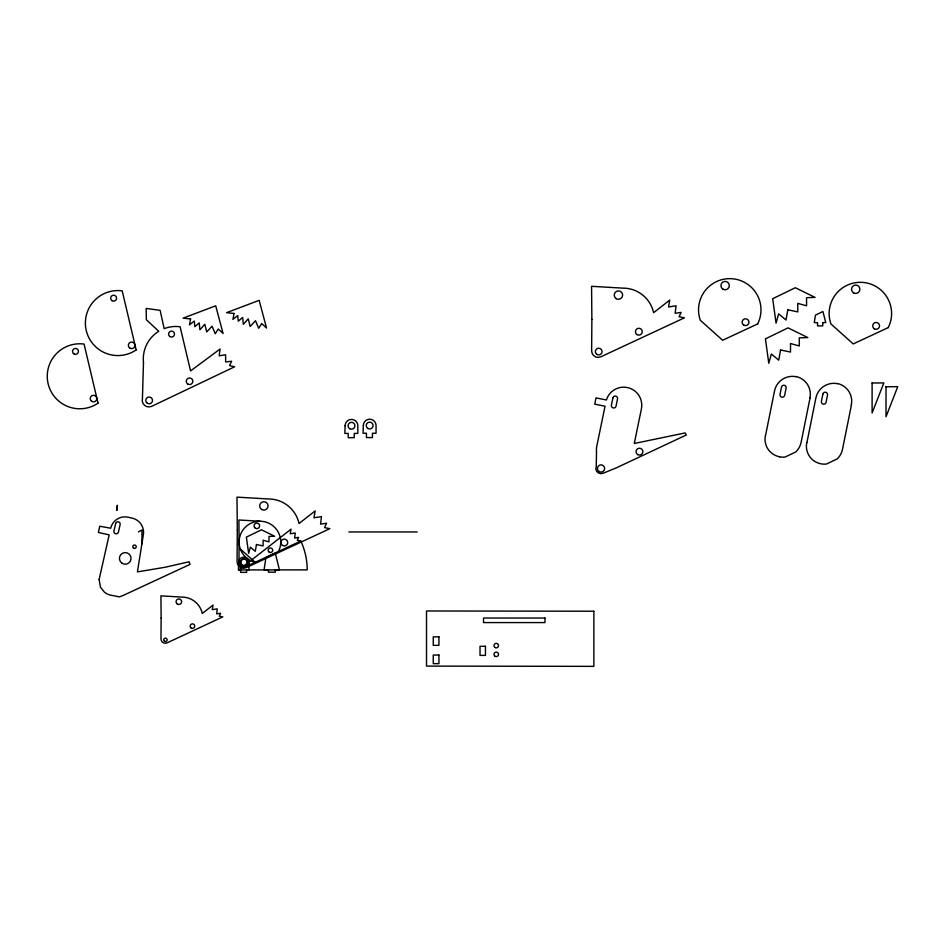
<?xml version="1.0" encoding="UTF-8"?>
<svg xmlns="http://www.w3.org/2000/svg" width="945" height="945" viewBox="0 0 945 945"><rect width="100%" height="100%" fill="white"/><g stroke="black" fill="none" stroke-linecap="round" stroke-linejoin="round"><path stroke-width="1.42" d="M239.109 541.745L238.955 563.066A4.312 4.312 0 0 0 245.098 567L300.805 541.024A68.288 68.288 0 0 1 307.196 569.882L238.435 569.918L238.707 562.251M141.939 543.895L141.963 530.05L138.431 531.917M765.533 435.61L774.498 391.053A18.321 18.321 0 0 1 796.068 376.701M810.019 398.105L801.053 442.662A18.522 18.522 0 0 1 795.844 451.923L785.047 457.049A17.979 17.979 0 0 1 779.566 456.825M806.924 442.591L815.878 398.034A18.321 18.321 0 0 1 837.459 383.682M851.41 405.074L842.444 449.631A18.522 18.522 0 0 1 837.223 458.904L826.438 464.03A17.979 17.979 0 0 1 820.945 463.806A17.813 17.813 0 0 1 806.794 442.555M238.908 569.882L291.025 529.188L290.221 533.795L295.23 532.992L294.627 538L298.632 537.398L297.262 540.316L300.805 541.024M872.105 383.032L883.847 382.902L872.105 412.989L872.105 382.902M886.02 386.788L897.75 386.659L886.02 416.745L886.02 386.659M348.906 531.964L417.182 531.964M259.922 521.227L238.908 519.998L239.109 542.04M240.302 548.986L255.162 562.299A20.814 20.814 0 0 1 240.101 535.697A20.814 20.814 0 0 1 267.813 522.774A20.814 20.814 0 0 1 278.515 551.419M248.984 562.251A5.138 5.138 0 0 1 241.27 566.693A5.138 5.138 0 0 1 241.27 557.798A5.138 5.138 0 0 1 248.984 562.251L248.984 569.918M246.61 569.918L246.61 572.363L240.609 572.363L240.609 569.918M837.483 383.528A18.026 18.026 0 0 1 851.268 405.051M779.578 456.766A17.813 17.813 0 0 1 765.403 435.574M796.103 376.547A18.026 18.026 0 0 1 809.889 398.069M161.134 617.9L160.981 638.926A4.312 4.312 0 0 0 167.111 642.86L222.819 616.884L219.275 616.175L220.657 613.258L216.653 613.86L217.255 608.864L212.247 609.655L213.05 605.06L202.289 613.459A20.814 20.814 0 0 0 181.948 597.086L160.934 595.87L161.134 617.9M237.301 530.192L237.065 561.72A6.473 6.473 0 0 0 246.267 567.638L329.829 528.668L324.513 527.593L326.58 523.235L320.579 524.132L321.477 516.62L313.964 517.825L315.169 510.914L299.022 523.518A31.22 31.22 0 0 0 268.522 498.972L236.994 497.141L237.301 530.192M591.877 319.363L591.641 350.89A6.473 6.473 0 0 0 600.843 356.808L684.404 317.839L679.089 316.764L681.156 312.405L675.143 313.303L676.053 305.79L668.54 306.995L669.745 300.085L653.597 312.689A31.22 31.22 0 0 0 623.098 288.142L591.57 286.311L591.877 319.363M596.508 451.864L596.236 466.393A5.233 5.233 0 0 0 603.442 473.126L616.258 467.893L686.353 434.983L685.078 432.94L634.272 443.488L641.407 408.901A18.085 18.085 0 0 0 628.165 387.733A18.085 18.085 0 0 0 606.395 399.983L596 397.892L594.748 404.153L605.036 406.22L596.779 446.253A18.085 18.085 0 0 0 596.508 451.864M822.8 322.611L822.741 325.895L817.567 325.895L817.567 322.741L814.271 322.611L815.452 315.134L822.906 311.519L825.776 322.54L822.8 322.611M143.475 362.407L142.435 398.483A6.698 6.698 0 0 0 151.885 406.244L234.643 366.778L229.588 365.609L231.619 361.238L225.642 361.959L225.619 354.777L219.193 355.804L220.067 349.036L190.559 370.936L180.117 326.769A32.496 32.496 0 0 0 164.158 328.636L160.142 310.362L146.144 308.424L146.357 319.741L158.76 331.293A32.496 32.496 0 0 0 143.475 362.407M345.114 425.746L344.842 433.424L348.232 433.424L348.232 437.689L354.233 437.689L354.233 433.424L357.836 433.424L357.836 425.746A6.367 6.367 0 0 0 351.481 419.391A6.367 6.367 0 0 0 345.114 425.746M363.329 425.569L363.057 433.235L366.447 433.235L366.447 437.582L372.448 437.582L372.448 433.235L376.051 433.235L376.051 425.569A6.367 6.367 0 0 0 369.696 419.202A6.367 6.367 0 0 0 363.329 425.569M275.432 569.859L275.338 572.186L268.451 572.186L268.451 570.036L264.057 569.859L265.947 557.621L275.255 553.144L279.389 569.776L275.432 569.859M99.13 579.474L100.454 587.188L104.375 592.102A14.636 14.636 0 0 0 110.47 595.102L119.424 596.874L123.074 595.492L190.039 564.389L189.118 561.767L165.162 567.248L137.415 571.902L143.203 535.65A14.636 14.636 0 0 0 132.182 518.132L128.201 517.222A14.636 14.636 0 0 0 110.683 528.243L99.78 526.211L98.363 532.437L109.171 534.905L99.13 579.474M256.473 544.533L255.268 551.337L250.354 547.202L248.629 553.404L246.385 537.114L261.47 529.791L274.652 536.252L268.971 536.429L268.971 541.863L263.112 540.221L263.112 545.915L256.473 544.533M780.546 349.981L778.739 360.187L771.368 353.985L768.781 363.293L765.426 338.865L788.047 327.868L807.821 337.566L799.293 337.826L799.293 345.964L790.504 343.519L790.504 352.048L780.546 349.981M787.811 309.818L786.004 320.036L778.633 313.834L776.046 323.143L772.691 298.703L795.312 287.717L815.086 297.415L806.557 297.675L806.557 305.814L797.769 303.357L797.769 311.885L787.811 309.818M190.595 318.938L189.472 324.879L194.304 321.005L194.812 326.698L199.206 322.906L199.903 329.793L204.817 324.277L206.707 331.955L212.058 326.179L215.247 333.762L218.26 329.025L223.079 333.502L215.708 305.802L183.082 318.158L190.595 318.938M234.041 313.468L232.919 319.41L237.738 315.535L238.258 321.217L242.652 317.425L243.349 324.324L248.251 318.808L250.153 326.474L255.493 320.709L258.682 328.293L261.706 323.544L266.525 328.033L259.154 300.333L226.528 312.689L234.041 313.468M612.868 397.951L611.427 405.169A2.362 2.362 0 0 0 613.27 407.945A2.362 2.362 0 0 0 616.057 406.102L617.51 398.885A2.362 2.362 0 0 0 615.656 396.097A2.362 2.362 0 0 0 612.868 397.951M781.491 387.143L780.038 394.36A2.362 2.362 0 0 0 781.893 397.148A2.362 2.362 0 0 0 784.669 395.293L786.122 388.076A2.362 2.362 0 0 0 784.267 385.288A2.362 2.362 0 0 0 781.491 387.143M822.871 394.124L821.418 401.341A2.362 2.362 0 0 0 823.272 404.129A2.362 2.362 0 0 0 826.06 402.275L827.513 395.057A2.362 2.362 0 0 0 825.658 392.269A2.362 2.362 0 0 0 822.871 394.124M115.644 523.577L113.955 530.972A2.292 2.292 0 0 0 115.68 533.724A2.292 2.292 0 0 0 118.432 532L120.121 524.593A2.292 2.292 0 0 0 118.385 521.853A2.292 2.292 0 0 0 115.644 523.577M757.642 323.934L722.63 340.259L700.328 320.284A31.22 31.22 0 0 1 731.749 278.704A31.22 31.22 0 0 1 757.642 323.934M888.241 327.608L853.217 343.933L830.927 323.946A31.22 31.22 0 0 1 862.348 282.378A31.22 31.22 0 0 1 888.241 327.608M117.369 505.433L116.837 510.253L117.369 505.433M544.97 618.03L483.521 618.03L483.521 622.578L544.97 622.578L544.97 618.03M438.941 636.859L433.259 636.859L433.259 645.341L438.941 645.341L438.941 636.859M485.458 646.297L480.025 646.297L480.025 655.393L485.458 655.393L485.458 646.297M438.941 655.062L433.259 655.062L433.259 663.662L438.941 663.662L438.941 655.062M593.862 611.226L426.514 610.978L426.514 666.107L593.862 666.355L593.862 611.226M136.163 349.933L122.2 290.859A32.496 32.496 0 0 0 86.255 330.549A32.496 32.496 0 0 0 136.163 349.933M98.032 403.149L84.07 344.074A32.496 32.496 0 0 0 48.124 383.764A32.496 32.496 0 0 0 98.032 403.149M637.733 454.604A3.414 3.414 0 0 0 642.86 451.651A3.414 3.414 0 0 0 637.733 448.686A3.414 3.414 0 0 0 637.733 454.604M599.083 471.531A3.615 3.615 0 0 0 604.635 468.649A3.615 3.615 0 0 0 599.366 465.271A3.615 3.615 0 0 0 599.083 471.531M596.815 354.351A3.343 3.343 0 0 0 602.024 351.823A3.343 3.343 0 0 0 597.228 348.575A3.343 3.343 0 0 0 596.815 354.351M637.166 334.648A3.414 3.414 0 0 0 642.281 331.683A3.414 3.414 0 0 0 637.166 328.73A3.414 3.414 0 0 0 637.166 334.648M616.317 298.691A4.182 4.182 0 0 0 622.625 295.123A4.182 4.182 0 0 0 616.388 291.438A4.182 4.182 0 0 0 616.317 298.691M191.327 628.094A2.28 2.28 0 0 0 194.741 626.122A2.28 2.28 0 0 0 191.327 624.149A2.28 2.28 0 0 0 191.327 628.094M177.436 604.115A2.788 2.788 0 0 0 181.641 601.752A2.788 2.788 0 0 0 177.483 599.295A2.788 2.788 0 0 0 177.436 604.115M164.572 641.324A1.713 1.713 0 0 0 167.135 639.836A1.713 1.713 0 0 0 164.572 638.359A1.713 1.713 0 0 0 164.572 641.324M367.948 428.498A3.414 3.414 0 0 0 373.074 425.545A3.414 3.414 0 0 0 367.948 422.592A3.414 3.414 0 0 0 367.948 428.498M722.984 289.194A4.182 4.182 0 0 0 729.304 285.638A4.182 4.182 0 0 0 723.067 281.953A4.182 4.182 0 0 0 722.984 289.194M743.833 325.151A3.414 3.414 0 0 0 748.948 322.198A3.414 3.414 0 0 0 743.833 319.233A3.414 3.414 0 0 0 743.833 325.151M874.432 328.825A3.414 3.414 0 0 0 879.547 325.86A3.414 3.414 0 0 0 874.432 322.906A3.414 3.414 0 0 0 874.432 328.825M853.583 292.855A4.182 4.182 0 0 0 859.891 289.3A4.182 4.182 0 0 0 853.654 285.614A4.182 4.182 0 0 0 853.583 292.855M121.976 563.22A5.812 5.812 0 0 0 131.024 558.802A5.812 5.812 0 0 0 122.673 553.168A5.812 5.812 0 0 0 121.976 563.22M133.67 548.206A1.713 1.713 0 0 0 136.234 546.73A1.713 1.713 0 0 0 133.67 545.253A1.713 1.713 0 0 0 133.67 548.206M255.41 528.255A2.788 2.788 0 0 0 259.615 525.881A2.788 2.788 0 0 0 255.457 523.424A2.788 2.788 0 0 0 255.41 528.255M269.301 552.223A2.28 2.28 0 0 0 272.715 550.262A2.28 2.28 0 0 0 269.301 548.289A2.28 2.28 0 0 0 269.301 552.223M242.144 565.204A3.414 3.414 0 0 0 247.259 562.251A3.414 3.414 0 0 0 242.144 559.286A3.414 3.414 0 0 0 242.144 565.204M495.121 656.314A2.256 2.256 0 0 0 498.523 654.389A2.256 2.256 0 0 0 495.156 652.404A2.256 2.256 0 0 0 495.121 656.314M495.121 647.561A2.256 2.256 0 0 0 498.523 645.636A2.256 2.256 0 0 0 495.156 643.651A2.256 2.256 0 0 0 495.121 647.561M349.768 428.711A3.414 3.414 0 0 0 354.895 425.746A3.414 3.414 0 0 0 349.768 422.793A3.414 3.414 0 0 0 349.768 428.711M261.741 509.52A4.182 4.182 0 0 0 268.049 505.953A4.182 4.182 0 0 0 261.812 502.267A4.182 4.182 0 0 0 261.741 509.52M282.59 545.478A3.414 3.414 0 0 0 287.705 542.513A3.414 3.414 0 0 0 282.59 539.56A3.414 3.414 0 0 0 282.59 545.478M242.44 565.311A3.343 3.343 0 0 0 247.46 562.405A3.343 3.343 0 0 0 242.44 559.511A3.343 3.343 0 0 0 242.44 565.311M147.444 403.314A3.367 3.367 0 0 0 152.523 400.456A3.367 3.367 0 0 0 147.503 397.479A3.367 3.367 0 0 0 147.444 403.314M169.887 336.538A2.953 2.953 0 0 0 174.471 334.27A2.953 2.953 0 0 0 170.218 331.435A2.953 2.953 0 0 0 169.887 336.538M187.76 384.013A3.272 3.272 0 0 0 192.827 381.449A3.272 3.272 0 0 0 188.079 378.343A3.272 3.272 0 0 0 187.76 384.013M91.712 401.318A3.272 3.272 0 0 0 96.792 398.755A3.272 3.272 0 0 0 92.043 395.648A3.272 3.272 0 0 0 91.712 401.318M73.84 353.843A2.953 2.953 0 0 0 78.423 351.575A2.953 2.953 0 0 0 74.171 348.74A2.953 2.953 0 0 0 73.84 353.843M129.855 348.103A3.272 3.272 0 0 0 134.922 345.551A3.272 3.272 0 0 0 130.174 342.433A3.272 3.272 0 0 0 129.855 348.103M111.982 300.628A2.953 2.953 0 0 0 116.566 298.36A2.953 2.953 0 0 0 112.301 295.525A2.953 2.953 0 0 0 111.982 300.628"/></g></svg>
